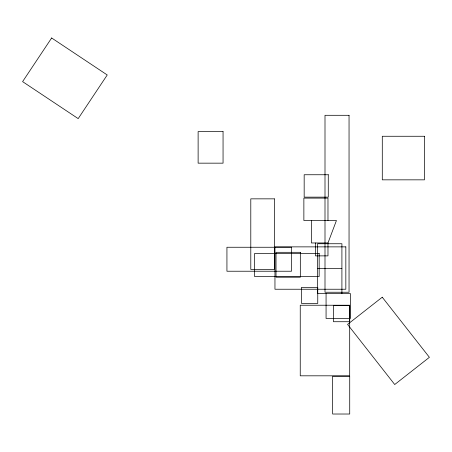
<?xml version="1.0" encoding="UTF-8"?>
<svg xmlns="http://www.w3.org/2000/svg" width="452" height="452" viewBox="0 0 452 452"><rect width="100%" height="100%" fill="white"/><g stroke="black" fill="none" stroke-linecap="round" stroke-linejoin="round"><path stroke-width="0.68" d="M315.462 242.967L315.462 255.877L327.977 255.877L327.977 242.967L336.441 220.503L303.868 220.503L303.868 198.106L327.977 198.106L327.977 220.503M327.977 242.967L311.411 242.967L311.411 220.503M317.603 268.641L341.91 268.641M341.91 293.54L341.91 243.741L317.603 243.741L317.603 293.54L350.379 293.54L350.379 318.44L326.067 318.44L326.067 293.54M51.647 37.979L22.6 81.631L78.19 118.622L107.237 74.97L51.647 37.979M382.251 297.207L347.571 324.412L394.72 384.522L429.4 357.317L382.251 297.207M349.046 115.3L324.999 115.3L324.999 292.246L349.046 292.246L349.046 115.3M223.056 131.583L198.123 131.583L198.123 163.161L223.056 163.161L223.056 131.583M424.456 136.267L382.29 136.267L382.29 179.839L424.456 179.839L424.456 136.267M328.276 174.749L304.168 174.749L304.168 197.145L328.276 197.145L328.276 174.749M274.375 198.846L250.792 198.846L250.792 269.432L274.375 269.432L274.375 198.846M345.837 246.871L274.957 246.871L274.957 289.235L345.837 289.235L345.837 246.871M291.5 247.255L226.932 247.255L226.932 271.228L291.5 271.228L291.5 247.255M300.326 252.312L276.014 252.312L276.014 277.212L300.326 277.212L300.326 252.312M319.163 253.459L254.595 253.459L254.595 276.556L319.163 276.556L319.163 253.459M317.756 287.353L301.49 287.353L301.49 303.416L317.756 303.416L317.756 287.353M349.69 305.23L300.247 305.23L300.247 375.815L349.69 375.815L349.69 305.23M349.724 305.659L333.463 305.659L333.463 321.722L349.724 321.722L349.724 305.659M349.724 376.29L332.649 376.29L332.649 414.021L349.724 414.021L349.724 376.29"/></g></svg>
